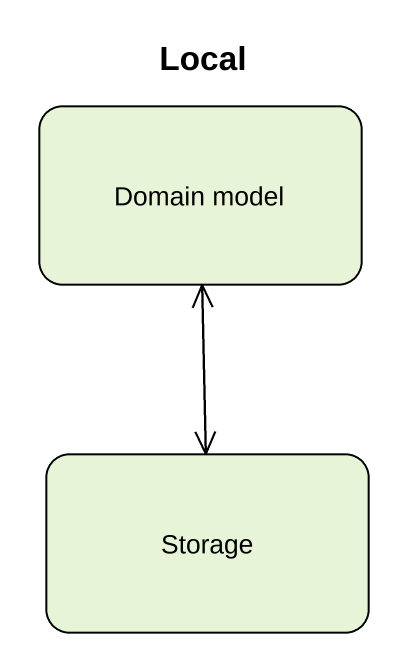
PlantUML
@startuml
title Local
hide empty description
state "Domain model" as Domain_model
state "Storage" as Storage_
Domain_model --> Storage_
Storage_ -up-> Domain_model
@enduml
